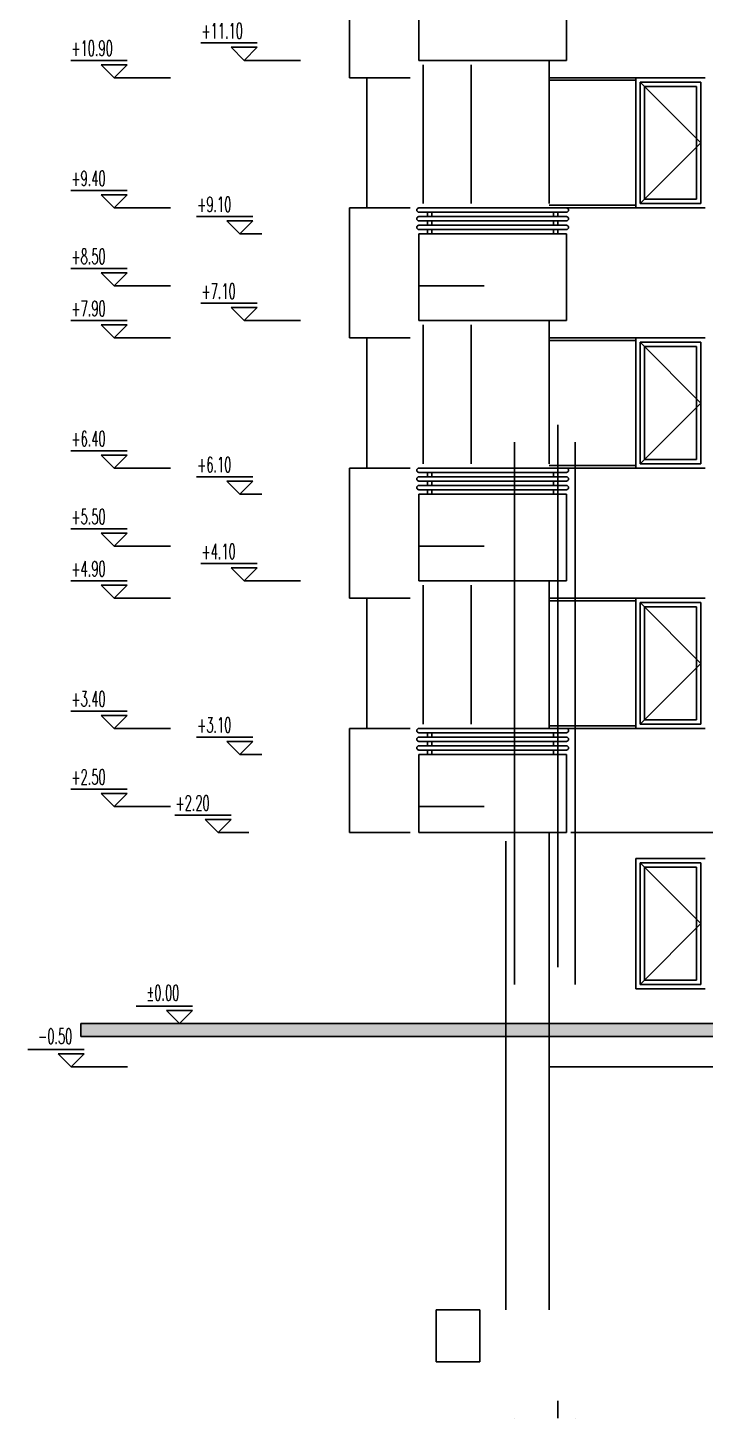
# Model space of a CAD drawing. Extents: x 78 to 306, y -397 to 18.
# Drawn here: x 280.1629 to 280.3191, y -396.9496 to -396.6291 of the extents above; entities that cross this region are included whole.
import ezdxf

# ---------------------------------------------------------------- set-up
doc = ezdxf.new("R2010")
doc.units = 0
doc.header["$LTSCALE"] = 0.5
doc.header["$MEASUREMENT"] = 0
doc.linetypes.add('DASHDOT2', pattern=[0.5, 0.25, -0.125, 0, -0.125])
doc.linetypes.add('DOT2', pattern=[0.125, 0, -0.125])
for name, color, linetype in [('AKS', 5, 'DASHDOT2'), ('IZDUSUM', 2, 'DOT2'), ('KAPI', 1, 'CONTINUOUS'), ('KOLON', 4, 'CONTINUOUS'), ('OLCU', 31, 'CONTINUOUS'), ('TARAMA', 8, 'CONTINUOUS'), ('TEFRIS', 11, 'CONTINUOUS')]:
    doc.layers.add(name, color=color, linetype=linetype)
doc.styles.add('OLCU', font='romans.shx', dxfattribs={"width": 0.6, "height": 0.125})

msp = doc.modelspace()

# ---------------------------------------------------------------- hatches: boundary and pattern name
at = {"layer": 'TEFRIS', "ltscale": 1.4}
msp.add_hatch(color=256, dxfattribs=at).paths.add_polyline_path([(280.46714, -396.86156), (280.75914, -396.86156), (280.75914, -396.85856), (280.46714, -396.85856), (280.17514, -396.85856), (280.17514, -396.86156)])

# ---------------------------------------------------------------- linework, layer by layer
at = {"layer": 'AKS'}
for p, q in [((280.28514, -396.29556), (280.28514, -396.94956)), ((280.27514, -396.29956), (280.27514, -396.94956)), ((280.28914, -396.29956), (280.28914, -396.94956))]:
    msp.add_line(p, q, dxfattribs=at)
at = {"layer": 'IZDUSUM', "ltscale": 0.5}
for p, q in [((280.30414, -396.64156), (280.31814, -396.65556)), ((280.31814, -396.65556), (280.30414, -396.66956)), ((280.26814, -396.68856), (280.25314, -396.68856)), ((280.30414, -396.70156), (280.31814, -396.71556)), ((280.31814, -396.71556), (280.30414, -396.72956)), ((280.26814, -396.74856), (280.25314, -396.74856)), ((280.30414, -396.76156), (280.31814, -396.77556)), ((280.31814, -396.77556), (280.30414, -396.78956)), ((280.26814, -396.80856), (280.25314, -396.80856)), ((280.30414, -396.82156), (280.31814, -396.83556)), ((280.31814, -396.83556), (280.30414, -396.84956)), ((280.28314, -396.85856), (280.28314, -396.92456)), ((280.28314, -396.86856), (280.65114, -396.86856)), ((280.66714, -396.92456), (280.26714, -396.92456)), ((280.26714, -396.92456), (280.26714, -396.93656)), ((280.66714, -396.93656), (280.26714, -396.93656))]:
    msp.add_line(p, q, dxfattribs=at)
at = {"layer": 'IZDUSUM', "ltscale": 1.4}
for p, q in [((280.27314, -396.85856), (280.27314, -396.92456)), ((280.25714, -396.92456), (280.25714, -396.93656)), ((280.26714, -396.92456), (280.25714, -396.92456)), ((280.26714, -396.93656), (280.25714, -396.93656))]:
    msp.add_line(p, q, dxfattribs=at)
at = {"layer": 'KAPI', "ltscale": 1.4}
for p, q in [((280.31814, -396.64156), (280.30414, -396.64156)), ((280.30414, -396.64156), (280.30414, -396.66956)), ((280.31714, -396.64256), (280.30514, -396.64256)), ((280.30514, -396.64256), (280.30514, -396.66856)), ((280.31714, -396.66856), (280.31714, -396.64256)), ((280.31814, -396.66956), (280.31814, -396.64156)), ((280.30414, -396.66956), (280.31814, -396.66956)), ((280.30514, -396.66856), (280.31714, -396.66856)), ((280.28714, -396.67056), (280.25314, -396.67056)), ((280.28714, -396.67156), (280.25314, -396.67156)), ((280.28714, -396.67256), (280.25314, -396.67256)), ((280.25514, -396.67256), (280.25514, -396.67156)), ((280.25614, -396.67156), (280.25614, -396.67256)), ((280.28414, -396.67156), (280.28414, -396.67256)), ((280.28514, -396.67256), (280.28514, -396.67156)), ((280.28714, -396.67356), (280.25314, -396.67356)), ((280.28714, -396.67456), (280.25314, -396.67456)), ((280.28714, -396.67556), (280.25314, -396.67556)), ((280.25514, -396.67456), (280.25514, -396.67356)), ((280.25514, -396.67656), (280.25514, -396.67556)), ((280.25614, -396.67356), (280.25614, -396.67456)), ((280.25614, -396.67556), (280.25614, -396.67656)), ((280.28414, -396.67356), (280.28414, -396.67456)), ((280.28414, -396.67556), (280.28414, -396.67656)), ((280.28514, -396.67456), (280.28514, -396.67356)), ((280.28514, -396.67656), (280.28514, -396.67556)), ((280.31814, -396.70156), (280.30414, -396.70156)), ((280.30414, -396.70156), (280.30414, -396.72956)), ((280.31814, -396.72956), (280.31814, -396.70156)), ((280.31714, -396.70256), (280.30514, -396.70256)), ((280.30514, -396.70256), (280.30514, -396.72856)), ((280.31714, -396.72856), (280.31714, -396.70256)), ((280.28714, -396.73056), (280.25314, -396.73056)), ((280.30414, -396.72956), (280.31814, -396.72956)), ((280.30514, -396.72856), (280.31714, -396.72856)), ((280.28714, -396.73156), (280.25314, -396.73156)), ((280.28714, -396.73256), (280.25314, -396.73256)), ((280.28714, -396.73356), (280.25314, -396.73356)), ((280.25514, -396.73256), (280.25514, -396.73156)), ((280.25514, -396.73456), (280.25514, -396.73356)), ((280.25614, -396.73156), (280.25614, -396.73256)), ((280.25614, -396.73356), (280.25614, -396.73456)), ((280.28414, -396.73156), (280.28414, -396.73256)), ((280.28414, -396.73356), (280.28414, -396.73456)), ((280.28514, -396.73256), (280.28514, -396.73156)), ((280.28514, -396.73456), (280.28514, -396.73356)), ((280.28714, -396.73456), (280.25314, -396.73456)), ((280.28714, -396.73556), (280.25314, -396.73556)), ((280.25514, -396.73656), (280.25514, -396.73556)), ((280.25614, -396.73556), (280.25614, -396.73656)), ((280.28414, -396.73556), (280.28414, -396.73656)), ((280.28514, -396.73656), (280.28514, -396.73556)), ((280.31814, -396.76156), (280.30414, -396.76156)), ((280.30414, -396.76156), (280.30414, -396.78956)), ((280.31714, -396.76256), (280.30514, -396.76256)), ((280.30514, -396.76256), (280.30514, -396.78856)), ((280.31714, -396.78856), (280.31714, -396.76256)), ((280.31814, -396.78956), (280.31814, -396.76156)), ((280.30514, -396.78856), (280.31714, -396.78856)), ((280.28714, -396.79056), (280.25314, -396.79056)), ((280.28714, -396.79156), (280.25314, -396.79156)), ((280.25514, -396.79256), (280.25514, -396.79156)), ((280.25614, -396.79156), (280.25614, -396.79256)), ((280.28414, -396.79156), (280.28414, -396.79256)), ((280.28514, -396.79256), (280.28514, -396.79156)), ((280.30414, -396.78956), (280.31814, -396.78956)), ((280.28714, -396.79256), (280.25314, -396.79256)), ((280.28714, -396.79356), (280.25314, -396.79356)), ((280.28714, -396.79456), (280.25314, -396.79456)), ((280.25514, -396.79456), (280.25514, -396.79356)), ((280.25614, -396.79356), (280.25614, -396.79456)), ((280.28414, -396.79356), (280.28414, -396.79456)), ((280.28514, -396.79456), (280.28514, -396.79356)), ((280.28714, -396.79556), (280.25314, -396.79556)), ((280.25514, -396.79656), (280.25514, -396.79556)), ((280.25614, -396.79556), (280.25614, -396.79656)), ((280.28414, -396.79556), (280.28414, -396.79656)), ((280.28514, -396.79656), (280.28514, -396.79556)), ((280.31814, -396.82156), (280.30414, -396.82156)), ((280.30414, -396.82156), (280.30414, -396.84956)), ((280.31714, -396.82256), (280.30514, -396.82256)), ((280.30514, -396.82256), (280.30514, -396.84856)), ((280.31714, -396.84856), (280.31714, -396.82256)), ((280.31814, -396.84956), (280.31814, -396.82156)), ((280.30514, -396.84856), (280.31714, -396.84856)), ((280.30414, -396.84956), (280.31814, -396.84956))]:
    msp.add_line(p, q, dxfattribs=at)
for centre, start, end in [((280.25314, -396.67106), 90, 270), ((280.25314, -396.67306), 90, 270), ((280.28714, -396.67106), 270, 90), ((280.28714, -396.67306), 270, 90), ((280.25314, -396.67506), 90, 270), ((280.28714, -396.67506), 270, 90), ((280.25314, -396.73106), 90, 270), ((280.28714, -396.73106), 270, 90), ((280.25314, -396.73306), 90, 270), ((280.28714, -396.73306), 270, 90), ((280.25314, -396.73506), 90, 270), ((280.28714, -396.73506), 270, 90), ((280.25314, -396.79106), 90, 270), ((280.28714, -396.79106), 270, 90), ((280.25314, -396.79306), 90, 270), ((280.25314, -396.79506), 90, 270), ((280.28714, -396.79306), 270, 90), ((280.28714, -396.79506), 270, 90)]:
    msp.add_arc(centre, 0.0005, start, end, dxfattribs=at)
at = {"layer": 'KOLON'}
for p, q in [((280.25314, -396.61656), (280.25314, -396.63656)), ((280.28714, -396.63656), (280.28714, -396.61656)), ((280.28714, -396.63656), (280.25314, -396.63656)), ((280.28314, -396.63656), (280.28314, -396.66956)), ((280.30314, -396.64056), (280.30314, -396.67056)), ((280.31914, -396.64056), (280.30314, -396.64056)), ((280.31914, -396.67056), (280.30314, -396.67056)), ((280.25314, -396.67656), (280.25314, -396.69656)), ((280.28714, -396.67656), (280.25314, -396.67656)), ((280.28714, -396.69656), (280.28714, -396.67656)), ((280.28714, -396.69656), (280.25314, -396.69656)), ((280.28314, -396.69656), (280.28314, -396.72956)), ((280.30314, -396.70056), (280.30314, -396.73056)), ((280.31914, -396.70056), (280.30314, -396.70056)), ((280.31914, -396.73056), (280.30314, -396.73056)), ((280.25314, -396.73656), (280.25314, -396.75656)), ((280.28714, -396.73656), (280.25314, -396.73656)), ((280.28714, -396.75656), (280.28714, -396.73656)), ((280.28714, -396.75656), (280.25314, -396.75656)), ((280.28314, -396.75656), (280.28314, -396.79056)), ((280.28314, -396.75656), (280.28314, -396.78956)), ((280.30314, -396.76056), (280.30314, -396.79056)), ((280.31914, -396.76056), (280.30314, -396.76056)), ((280.31914, -396.79056), (280.30314, -396.79056)), ((280.25314, -396.79656), (280.25314, -396.81456)), ((280.28714, -396.79656), (280.25314, -396.79656)), ((280.28714, -396.81456), (280.28714, -396.79656)), ((280.28714, -396.81456), (280.25314, -396.81456)), ((280.28814, -396.81456), (280.39014, -396.81456))]:
    msp.add_line(p, q, dxfattribs=at)
at = {"layer": 'OLCU'}
for p, q in [((280.21586, -396.63256), (280.20286, -396.63256)), ((280.21286, -396.63656), (280.20986, -396.63356)), ((280.21586, -396.63356), (280.20986, -396.63356)), ((280.21286, -396.63656), (280.21586, -396.63356)), ((280.18586, -396.63656), (280.17286, -396.63656)), ((280.18286, -396.64056), (280.17986, -396.63756)), ((280.18586, -396.63756), (280.17986, -396.63756)), ((280.18286, -396.64056), (280.18586, -396.63756)), ((280.22586, -396.63656), (280.21286, -396.63656)), ((280.25414, -396.63756), (280.25414, -396.66956)), ((280.19586, -396.64056), (280.18286, -396.64056)), ((280.18586, -396.66656), (280.17286, -396.66656)), ((280.18286, -396.67056), (280.17986, -396.66756)), ((280.18586, -396.66756), (280.17986, -396.66756)), ((280.18286, -396.67056), (280.18586, -396.66756)), ((280.19586, -396.67056), (280.18286, -396.67056)), ((280.21486, -396.67256), (280.20186, -396.67256)), ((280.21186, -396.67656), (280.20886, -396.67356)), ((280.21486, -396.67356), (280.20886, -396.67356)), ((280.21186, -396.67656), (280.21486, -396.67356)), ((280.21694, -396.67656), (280.21186, -396.67656)), ((280.18586, -396.68456), (280.17286, -396.68456)), ((280.18286, -396.68856), (280.17986, -396.68556)), ((280.18586, -396.68556), (280.17986, -396.68556)), ((280.18286, -396.68856), (280.18586, -396.68556)), ((280.19586, -396.68856), (280.18286, -396.68856)), ((280.21586, -396.69256), (280.20286, -396.69256)), ((280.21286, -396.69656), (280.20986, -396.69356)), ((280.21586, -396.69356), (280.20986, -396.69356)), ((280.21286, -396.69656), (280.21586, -396.69356)), ((280.18586, -396.69656), (280.17286, -396.69656)), ((280.18286, -396.70056), (280.17986, -396.69756)), ((280.18586, -396.69756), (280.17986, -396.69756)), ((280.18286, -396.70056), (280.18586, -396.69756)), ((280.22586, -396.69656), (280.21286, -396.69656)), ((280.25414, -396.69756), (280.25414, -396.72956)), ((280.19586, -396.70056), (280.18286, -396.70056)), ((280.18586, -396.72656), (280.17286, -396.72656)), ((280.18286, -396.73056), (280.17986, -396.72756)), ((280.18586, -396.72756), (280.17986, -396.72756)), ((280.18286, -396.73056), (280.18586, -396.72756)), ((280.19586, -396.73056), (280.18286, -396.73056)), ((280.21486, -396.73256), (280.20186, -396.73256)), ((280.21186, -396.73656), (280.20886, -396.73356)), ((280.21486, -396.73356), (280.20886, -396.73356)), ((280.21186, -396.73656), (280.21486, -396.73356)), ((280.21694, -396.73656), (280.21186, -396.73656)), ((280.18586, -396.74456), (280.17286, -396.74456)), ((280.18286, -396.74856), (280.17986, -396.74556)), ((280.18586, -396.74556), (280.17986, -396.74556)), ((280.18286, -396.74856), (280.18586, -396.74556)), ((280.19586, -396.74856), (280.18286, -396.74856)), ((280.21586, -396.75256), (280.20286, -396.75256)), ((280.18586, -396.75656), (280.17286, -396.75656)), ((280.21286, -396.75656), (280.20986, -396.75356)), ((280.21586, -396.75356), (280.20986, -396.75356)), ((280.21286, -396.75656), (280.21586, -396.75356)), ((280.22586, -396.75656), (280.21286, -396.75656)), ((280.18286, -396.76056), (280.17986, -396.75756)), ((280.18586, -396.75756), (280.17986, -396.75756)), ((280.18286, -396.76056), (280.18586, -396.75756)), ((280.25414, -396.75756), (280.25414, -396.78956)), ((280.19586, -396.76056), (280.18286, -396.76056)), ((280.18586, -396.78656), (280.17286, -396.78656)), ((280.18286, -396.79056), (280.17986, -396.78756)), ((280.18586, -396.78756), (280.17986, -396.78756)), ((280.18286, -396.79056), (280.18586, -396.78756)), ((280.19586, -396.79056), (280.18286, -396.79056)), ((280.21486, -396.79256), (280.20186, -396.79256)), ((280.21186, -396.79656), (280.20886, -396.79356)), ((280.21486, -396.79356), (280.20886, -396.79356)), ((280.21186, -396.79656), (280.21486, -396.79356)), ((280.21694, -396.79656), (280.21186, -396.79656)), ((280.18586, -396.80456), (280.17286, -396.80456)), ((280.18286, -396.80856), (280.17986, -396.80556)), ((280.18586, -396.80556), (280.17986, -396.80556)), ((280.18286, -396.80856), (280.18586, -396.80556)), ((280.19586, -396.80856), (280.18286, -396.80856)), ((280.20986, -396.81056), (280.19686, -396.81056)), ((280.20686, -396.81456), (280.20386, -396.81156)), ((280.20986, -396.81156), (280.20386, -396.81156)), ((280.20686, -396.81456), (280.20986, -396.81156)), ((280.21394, -396.81456), (280.20686, -396.81456)), ((280.28314, -396.81456), (280.28314, -396.85856)), ((280.30314, -396.82056), (280.30314, -396.85056)), ((280.31914, -396.82056), (280.30314, -396.82056)), ((280.31914, -396.85056), (280.30314, -396.85056)), ((280.20094, -396.85456), (280.18794, -396.85456)), ((280.19794, -396.85856), (280.19494, -396.85556)), ((280.20094, -396.85556), (280.19494, -396.85556)), ((280.19794, -396.85856), (280.20094, -396.85556)), ((280.21086, -396.85856), (280.19786, -396.85856)), ((280.17594, -396.86456), (280.16294, -396.86456)), ((280.17294, -396.86856), (280.16994, -396.86556)), ((280.17594, -396.86556), (280.16994, -396.86556)), ((280.17294, -396.86856), (280.17594, -396.86556)), ((280.18594, -396.86856), (280.17294, -396.86856))]:
    msp.add_line(p, q, dxfattribs=at)
at = {"layer": 'OLCU', "linetype": 'ByBlock'}
for p, q in [((280.26514, -396.66956), (280.26514, -396.63756)), ((280.26514, -396.72956), (280.26514, -396.69756)), ((280.26514, -396.78956), (280.26514, -396.75756))]:
    msp.add_line(p, q, dxfattribs=at)
at = {"layer": 'TARAMA', "ltscale": 1.4}
for p, q in [((280.23714, -396.61056), (280.23714, -396.64056)), ((280.23714, -396.64056), (280.25114, -396.64056)), ((280.24114, -396.67056), (280.24114, -396.64056)), ((280.30314, -396.64056), (280.28314, -396.64056)), ((280.30314, -396.64116), (280.28314, -396.64116)), ((280.30314, -396.66996), (280.28314, -396.66996)), ((280.23714, -396.67056), (280.23714, -396.70056)), ((280.23714, -396.67056), (280.25114, -396.67056)), ((280.30314, -396.67056), (280.28314, -396.67056)), ((280.23714, -396.70056), (280.25114, -396.70056)), ((280.24114, -396.73056), (280.24114, -396.70056)), ((280.30314, -396.70056), (280.28314, -396.70056)), ((280.30314, -396.70116), (280.28314, -396.70116)), ((280.23714, -396.73056), (280.23714, -396.76056)), ((280.23714, -396.73056), (280.25114, -396.73056)), ((280.30314, -396.72996), (280.28314, -396.72996)), ((280.30314, -396.73056), (280.28314, -396.73056)), ((280.23714, -396.76056), (280.25114, -396.76056)), ((280.24114, -396.79056), (280.24114, -396.76056)), ((280.30314, -396.76056), (280.28314, -396.76056)), ((280.30314, -396.76116), (280.28314, -396.76116)), ((280.23714, -396.79056), (280.23714, -396.81456)), ((280.23714, -396.79056), (280.25114, -396.79056)), ((280.30314, -396.78996), (280.28314, -396.78996)), ((280.30314, -396.79056), (280.28314, -396.79056)), ((280.23714, -396.81456), (280.25114, -396.81456)), ((280.27314, -396.81656), (280.27314, -396.85856))]:
    msp.add_line(p, q, dxfattribs=at)
at = {"layer": 'TEFRIS', "ltscale": 1.4}
for p, q in [((280.17514, -396.86156), (280.17514, -396.85856)), ((280.17514, -396.85856), (280.46714, -396.85856)), ((280.17514, -396.86156), (280.46714, -396.86156))]:
    msp.add_line(p, q, dxfattribs=at)

# ---------------------------------------------------------------- texts
at = {"layer": 'OLCU', "style": 'OLCU', "width": 0.55}
for s, p in [('+11.10', (280.20297, -396.63151)), ('+10.90', (280.17297, -396.63551)), ('+9.40', (280.17297, -396.66551)), ('+9.10', (280.20197, -396.67151)), ('+8.50', (280.17297, -396.68351)), ('+7.10', (280.20297, -396.69151)), ('+7.90', (280.17297, -396.69551)), ('+6.40', (280.17297, -396.72551)), ('+6.10', (280.20197, -396.73151)), ('+5.50', (280.17297, -396.74351)), ('+4.10', (280.20297, -396.75151)), ('+4.90', (280.17297, -396.75551)), ('+3.40', (280.17297, -396.78551)), ('+3.10', (280.20197, -396.79151)), ('+2.50', (280.17297, -396.80351)), ('+2.20', (280.19697, -396.80951)), ('±0.00', (280.19029, -396.85326)), ('-0.50', (280.16529, -396.86326))]:
    msp.add_text(s, height=0.0035, dxfattribs=at).set_placement(p)

doc.saveas('drawing.dxf')
